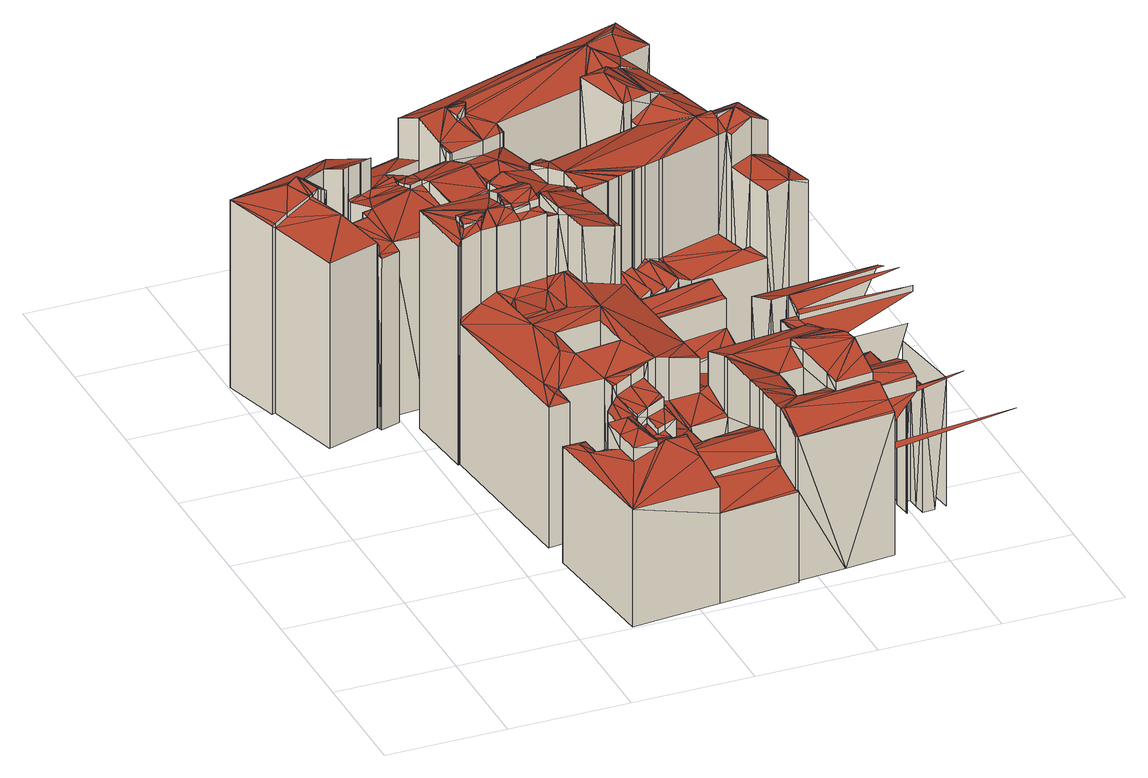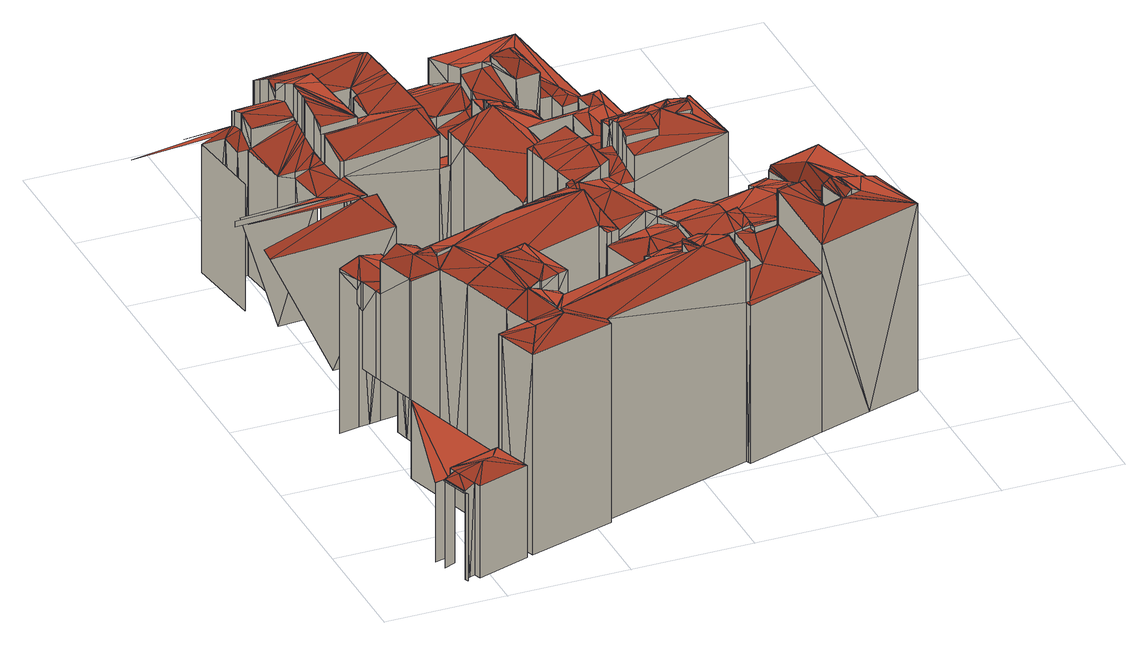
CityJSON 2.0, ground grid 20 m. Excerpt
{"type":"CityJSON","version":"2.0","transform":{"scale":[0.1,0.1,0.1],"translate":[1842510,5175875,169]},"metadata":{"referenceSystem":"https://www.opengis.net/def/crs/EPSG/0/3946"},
"CityObjects":{
"building1":{"type":"Building","geometry":[{"type":"MultiSurface","lod":"2","boundaries":[[[0,1,2,3]],[[0,3,4]],[[3,2,5,6]],[[3,6,4]],[[6,5,7,8]],[[0,4,9]],[[4,6,10,9]],[[11,12,13,14]],[[6,8,15]],[[0,9,16]],[[10,6,15]],[[1,0,17]],[[9,10,18,19]],[[11,14,20]],[[8,7,21,22]],[[16,9,19]],[[0,16,23]],[[18,10,15]],[[15,8,22]],[[12,11,24]],[[20,14,25]],[[16,19,26]],[[27,11,20]],[[0,23,28]],[[26,19,29]],[[30,16,26]],[[19,18,31,29]],[[31,18,15]],[[0,28,32]],[[33,31,15]],[[29,31,33,34]],[[30,26,29]],[[30,29,34]],[[35,33,15]],[[23,16,30]],[[34,33,36]],[[27,20,37]],[[11,27,38]],[[24,11,38]],[[30,34,36]],[[33,35,36]],[[39,27,37]],[[28,30,36]],[[40,20,25]],[[41,42,43]],[[35,15,44]],[[37,20,40]],[[36,35,45,46]],[[23,30,28]],[[44,15,22]],[[47,48,49,42]],[[42,49,50,51]],[[38,27,39]],[[52,24,38]],[[53,39,37,54]],[[55,36,46]],[[43,42,51]],[[45,35,44]],[[25,14,56]],[[22,21,57]],[[58,40,25,59]],[[22,57,60]],[[57,61,60]],[[61,57,62]],[[44,22,60]],[[28,36,63]],[[61,62,64]],[[52,38,39,53]],[[62,65,64]],[[46,45,66,67]],[[68,61,64]],[[69,44,60]],[[60,61,68,70]],[[63,36,55]],[[66,45,44]],[[69,60,70]],[[47,42,41]],[[55,46,67]],[[68,69,70]],[[71,44,69]],[[72,66,44,73]],[[74,37,40]],[[28,63,32]],[[54,37,74,75]],[[67,66,76]],[[32,63,55,77]],[[66,72,78,76]],[[55,67,76]],[[79,40,58]],[[80,55,76,78]],[[79,74,40]],[[81,43,51]],[[41,43,81]],[[58,59,82]],[[44,71,83]],[[73,44,83]],[[50,84,51]],[[14,13,85,86]],[[84,81,51]],[[87,81,84]],[[59,25,56]],[[56,14,88]],[[79,58,89]],[[89,58,82]],[[68,64,90]],[[69,68,91]],[[71,69,91]],[[17,0,92]],[[64,65,93,90]],[[83,71,94]],[[74,79,95]],[[75,74,95]],[[82,59,96]],[[0,32,92]],[[32,77,97]],[[77,55,97]],[[98,99,100]],[[98,100,101]],[[100,47,101]],[[100,48,47]],[[59,56,96]],[[55,80,102,97]],[[91,68,90]],[[94,71,91]],[[103,83,94]],[[98,101,104]],[[89,82,105]],[[101,47,106,104]],[[14,86,107]],[[108,109,103,94]],[[105,82,96]],[[110,111,99,98]],[[88,14,112]],[[110,98,104]],[[93,113,90]],[[112,14,107]],[[41,81,114]],[[113,91,90]],[[79,89,115]],[[116,91,113]],[[117,105,96,56]],[[95,79,115]],[[115,89,105]],[[118,94,91]],[[97,102,119,120]],[[117,115,105]],[[121,115,117]],[[108,94,118]],[[109,108,118,122]],[[120,119,123]],[[124,115,121]],[[117,56,88]],[[47,41,125]],[[121,117,88]],[[97,120,126]],[[120,123,126]],[[124,95,115]],[[127,95,124]],[[106,47,128]],[[124,121,129]],[[123,130,126]],[[123,131,130]],[[129,121,88]],[[125,41,114]],[[132,122,118]],[[133,132,118]],[[133,134,132]],[[135,136,134,133]],[[130,131,136,135]],[[137,104,138]],[[110,104,139]],[[140,141,127,124]],[[139,104,137]],[[104,106,128,142]],[[143,138,144]],[[143,137,138]],[[32,97,92]],[[114,81,145]],[[97,126,146]],[[147,139,137,143]],[[110,139,148]],[[138,104,149]],[[140,124,150]],[[130,135,151]],[[128,47,125]],[[141,140,150,152]],[[81,87,153,154]],[[104,142,149]],[[126,130,155,146]],[[91,116,156]],[[139,147,148]],[[135,133,157]],[[144,138,149]],[[143,144,158]],[[155,130,151]],[[159,17,92]],[[160,17,159]],[[161,162,163]],[[151,135,157]],[[145,81,154]],[[164,165,152,150]],[[144,149,158]],[[86,166,107]],[[161,163,167]],[[146,155,151,168]],[[110,148,169]],[[163,164,167]],[[163,165,164]],[[170,171,162,161]],[[124,129,172]],[[166,112,107]],[[173,166,86]],[[97,146,174]],[[129,88,175,176]],[[147,143,169]],[[177,88,112]],[[164,150,178]],[[161,167,179]],[[180,170,161]],[[148,147,169]],[[181,114,145]],[[167,164,179]],[[149,142,182]],[[110,169,183]],[[150,124,184]],[[92,97,174]],[[185,128,125]],[[164,178,179]],[[175,88,177]],[[158,149,182]],[[180,161,179]],[[186,187,145]],[[125,114,181]],[[188,129,176]],[[169,143,183]],[[146,168,189]],[[143,158,190]],[[191,177,112,166]],[[187,181,145]],[[151,157,192]],[[168,151,192,189]],[[182,142,193]],[[172,129,188]],[[142,128,185,194]],[[195,179,196]],[[184,124,172]],[[171,170,197,198]],[[110,183,199]],[[158,182,193]],[[195,180,179]],[[197,170,180]],[[200,125,201]],[[200,185,125]],[[178,150,202]],[[202,150,203]],[[174,146,189]],[[118,91,204]],[[205,197,180,206]],[[191,176,177]],[[176,175,177]],[[207,176,191]],[[203,150,184]],[[183,143,199]],[[143,190,208]],[[209,197,205]],[[209,198,197]],[[210,181,187]],[[196,179,211]],[[179,178,212]],[[154,209,205]],[[110,199,213]],[[193,142,214]],[[133,118,204]],[[206,180,195]],[[205,206,215]],[[158,193,190]],[[143,208,199]],[[216,188,176,207]],[[217,200,201]],[[159,92,174,218]],[[218,174,189,192]],[[219,218,192,220]],[[206,195,215]],[[154,153,209]],[[154,205,215]],[[195,196,211]],[[212,202,203,221]],[[142,194,213]],[[179,212,211]],[[178,202,212]],[[217,201,222]],[[223,172,188,216]],[[214,142,213]],[[224,184,172,223]],[[194,185,200,225]],[[226,203,184]],[[221,203,226,227]],[[157,133,228]],[[190,193,214]],[[212,221,227]],[[213,194,225]],[[229,217,222]],[[230,226,184,224]],[[208,190,214]],[[216,207,231]],[[208,214,199]],[[223,216,232]],[[224,223,232]],[[218,219,233]],[[220,192,234]],[[199,214,213]],[[91,156,235]],[[200,217,236]],[[232,216,231]],[[154,215,237]],[[195,211,238]],[[217,229,239]],[[215,195,238,237]],[[192,157,240]],[[236,217,239]],[[110,213,241]],[[230,224,242]],[[228,133,204]],[[227,226,243]],[[224,232,242]],[[212,227,244]],[[226,230,242,243]],[[211,212,244,245]],[[213,225,246]],[[244,227,243]],[[247,157,228]],[[240,157,247]],[[238,211,248]],[[204,91,249]],[[250,211,245]],[[201,125,251]],[[218,233,252]],[[234,192,253]],[[248,211,250]],[[200,236,254]],[[225,200,254,255]],[[222,201,256]],[[145,154,257]],[[91,235,249]],[[258,192,240]],[[154,237,259]],[[207,191,260]],[[192,258,253]],[[261,244,243]],[[262,261,243,242]],[[186,145,257,263]],[[229,222,256]],[[264,213,246]],[[265,250,245,244]],[[266,213,264]],[[159,218,267]],[[265,248,250]],[[246,225,268]],[[268,225,255]],[[269,248,265,270]],[[271,213,266]],[[272,238,248]],[[265,244,261]],[[270,265,261,262]],[[269,270,262]],[[231,207,260]],[[273,228,204,274]],[[237,238,272,259]],[[275,247,228,273]],[[156,276,235]],[[241,213,271]],[[154,259,277]],[[233,278,252]],[[279,234,253]],[[280,234,279]],[[281,240,247,275]],[[258,240,281]],[[282,264,246,283]],[[284,258,281]],[[285,272,248,269]],[[286,264,282]],[[286,266,264]],[[239,229,287]],[[232,231,260]],[[284,281,288]],[[258,284,288]],[[289,266,286]],[[253,258,288]],[[289,271,266]],[[236,239,287]],[[252,278,280,279]],[[279,253,290]],[[290,253,288]],[[282,283,291]],[[242,232,292]],[[286,282,291]],[[283,246,293,291]],[[256,201,251]],[[125,181,294]],[[295,268,255]],[[218,252,267]],[[293,246,268]],[[181,210,296,297]],[[289,286,291]],[[154,277,298]],[[111,110,299,300]],[[301,241,271,289]],[[285,269,302]],[[291,293,268,303]],[[287,229,256]],[[173,86,304]],[[281,275,305]],[[273,274,306]],[[275,273,306]],[[257,154,298]],[[259,272,277]],[[288,281,305]],[[272,285,302,277]],[[252,279,307]],[[279,290,307]],[[274,204,308,306]],[[290,288,305,307]],[[254,236,309]],[[305,275,306]],[[292,232,260]],[[308,204,310]],[[310,204,249]],[[191,166,311]],[[86,85,312,313]],[[110,241,314]],[[302,269,315]],[[262,242,316]],[[235,276,317,318]],[[269,262,316]],[[236,287,309]],[[249,235,318]],[[295,255,319]],[[306,308,320]],[[308,310,320]],[[320,310,249,321]],[[303,268,322]],[[316,242,292]],[[277,302,315,298]],[[251,125,294]],[[320,321,323]],[[291,303,324]],[[321,249,325,323]],[[252,307,326]],[[325,249,318]],[[327,325,328]],[[328,325,318]],[[317,328,318]],[[268,295,319,322]],[[267,252,326]],[[309,256,251]],[[166,173,329,311]],[[305,306,330]],[[315,269,316]],[[307,305,330,326]],[[324,303,322]],[[181,297,294]],[[287,256,309]],[[297,296,263,257]],[[299,110,314]],[[255,254,331,332]],[[333,267,326,334]],[[289,291,335]],[[336,316,292,337]],[[319,255,332]],[[294,257,298]],[[254,309,331]],[[338,86,313]],[[301,289,339]],[[340,324,322,319]],[[304,86,338]],[[260,191,341]],[[342,315,316]],[[291,324,335]],[[298,315,342,343]],[[241,301,344,345]],[[160,159,346,347]],[[340,319,348]],[[329,173,304]],[[297,257,294]],[[349,289,335]],[[350,319,332]],[[316,336,351,352]],[[159,267,353]],[[339,289,349]],[[324,340,348,354]],[[348,319,350]],[[342,316,352]],[[355,350,332,331]],[[326,330,356]],[[334,326,356]],[[357,324,354]],[[344,301,339]],[[341,191,311]],[[355,348,350]],[[358,348,355,359]],[[335,324,357]],[[314,241,345]],[[331,309,360]],[[348,357,354]],[[361,362,348,358]],[[362,357,348]],[[309,251,363]],[[363,251,294]],[[364,335,357,362]],[[320,323,365]],[[355,331,360]],[[323,325,366]],[[367,349,335,364]],[[359,355,360,368]],[[369,339,349,367]],[[306,320,370]],[[292,260,371]],[[330,306,372]],[[373,345,339,369]],[[345,344,339]],[[352,351,374]],[[362,361,375]],[[159,353,346]],[[325,327,376,366]],[[360,309,363]],[[299,314,345,373]],[[377,338,378,379]],[[378,338,313]],[[337,292,371,380]],[[312,381,313]],[[381,378,313]],[[382,378,381]],[[383,304,338,377]],[[383,377,379]],[[267,333,384,385]],[[386,260,341]],[[356,330,387]],[[388,383,379]],[[368,360,363,389]],[[364,362,390]],[[365,323,366]],[[300,299,391]],[[298,343,392]],[[367,364,390]],[[371,260,386]],[[342,352,393]],[[394,320,365]],[[363,294,395]],[[396,311,304,383]],[[311,329,304]],[[294,298,392]],[[362,375,390]],[[369,367,397]],[[299,373,398]],[[372,306,370]],[[353,267,385]],[[373,369,397]],[[370,320,394]],[[343,342,393,399]],[[387,330,372]],[[400,341,311,396]],[[389,363,401]],[[391,299,398]],[[402,363,395]],[[397,367,390]],[[401,363,402]],[[403,402,395,404]],[[352,374,405]],[[375,406,390]],[[407,401,402]],[[408,386,341,400]],[[398,373,397]],[[409,356,387]],[[410,343,399]],[[390,402,403]],[[411,391,398]],[[390,406,407,402]],[[412,390,403]],[[413,371,386,408]],[[414,365,366,415]],[[392,343,410]],[[415,366,398]],[[366,376,411,398]],[[393,352,416]],[[417,390,412]],[[416,352,405]],[[417,397,390]],[[414,415,418]],[[365,414,418,419]],[[420,353,385,421]],[[421,385,422]],[[385,384,422]],[[422,384,423,424]],[[424,423,409,387]],[[424,387,425]],[[425,387,372,426]],[[394,365,419]],[[404,395,427]],[[395,428,427]],[[429,420,421]],[[424,425,430]],[[425,426,430]],[[431,432,419]],[[426,372,433,430]],[[433,372,370]],[[432,394,419]],[[353,420,429,434]],[[435,370,394,432]],[[346,353,434]],[[436,405,371,413]],[[405,437,380,371]],[[428,395,438]],[[439,433,370,435]],[[347,346,440]],[[374,437,405]],[[440,346,434]],[[441,440,434]],[[442,410,399,393]],[[417,412,443]],[[398,397,444]],[[442,392,410]],[[415,398,445]],[[446,392,442,447]],[[397,417,443,444]],[[448,446,447]],[[447,442,449]],[[396,383,450]],[[418,415,451]],[[452,294,392]],[[383,388,450]],[[379,378,453]],[[378,382,453]],[[445,398,444]],[[454,416,405,436]],[[419,418,451]],[[431,419,455]],[[432,431,455]],[[400,396,450]],[[395,294,452]],[[456,393,416]],[[442,393,456]],[[403,404,457]],[[451,415,445]],[[408,400,450]],[[449,442,456]],[[458,456,416,454]],[[455,419,451]],[[413,408,459]],[[458,454,460]],[[404,427,457]],[[461,449,456]],[[412,403,462]],[[421,422,463]],[[422,424,463]],[[429,421,463]],[[435,432,464]],[[438,395,452]],[[439,435,464]],[[465,452,392,446]],[[459,408,450]],[[443,412,466]],[[432,455,464]],[[424,430,467]],[[433,439,468]],[[427,469,457]],[[427,470,469]],[[436,413,471]],[[403,457,462]],[[444,443,472]],[[473,424,474]],[[463,424,473]],[[445,444,472]],[[454,436,471]],[[430,433,468,467]],[[466,412,462]],[[469,470,475,476]],[[460,454,471]],[[468,439,464]],[[477,459,450,478]],[[413,459,471]],[[474,424,467]],[[465,438,452]],[[479,438,465]],[[480,443,481]],[[472,443,480]],[[469,476,482]],[[457,469,482,483]],[[445,472,480]],[[459,477,484]],[[485,443,466]],[[481,443,485]],[[450,388,486]],[[487,457,483]],[[446,448,488,489]],[[451,445,490]],[[473,474,491]],[[492,473,491]],[[492,463,473]],[[455,451,493]],[[478,450,494]],[[463,492,495]],[[462,457,487]],[[463,495,496]],[[463,496,497]],[[459,484,498]],[[465,446,499]],[[500,487,483,482]],[[501,500,482]],[[491,474,502]],[[484,503,498]],[[504,462,487,500]],[[463,497,505]],[[471,459,498]],[[503,506,498]],[[507,460,471]],[[508,466,462,504]],[[388,379,509]],[[445,480,510]],[[501,482,511]],[[464,455,512]],[[500,501,511]],[[502,474,467]],[[506,471,498]],[[513,446,489]],[[504,500,514]],[[492,491,515]],[[495,492,515]],[[508,516,466]],[[517,516,508]],[[496,495,515]],[[480,481,518]],[[491,502,515]],[[516,485,466]],[[519,446,513]],[[499,446,519]],[[500,511,514]],[[518,481,485]],[[482,476,520]],[[521,485,516]],[[490,445,510]],[[476,475,522,523]],[[518,485,524]],[[525,502,467]],[[526,471,506]],[[497,496,527]],[[528,451,490]],[[493,451,528]],[[512,455,493]],[[494,450,529]],[[502,525,515]],[[505,497,527]],[[463,505,530]],[[524,485,531]],[[485,521,531]],[[496,515,532]],[[508,504,533]],[[534,507,471,526]],[[479,465,535,536]],[[511,482,520]],[[535,465,499]],[[476,523,520]],[[480,518,510]],[[496,532,527]],[[518,524,537]],[[515,525,538]],[[524,531,537]],[[515,538,532]],[[517,508,539,540]],[[541,505,527]],[[542,518,537]],[[530,505,541]],[[510,518,542]],[[379,453,543]],[[544,508,533]],[[545,535,499,546]],[[531,547,537]],[[531,548,547]],[[529,450,486]],[[533,504,549]],[[550,494,529]],[[488,551,489]],[[532,538,552,527]],[[551,513,489]],[[539,508,544]],[[553,513,551]],[[554,553,551]],[[547,542,537]],[[555,510,542]],[[552,530,527]],[[530,541,527]],[[556,490,510,555]],[[523,535,545]],[[523,522,536,535]],[[557,519,513,553]],[[558,544,533]],[[528,490,556]],[[559,528,556]],[[468,464,560]],[[561,528,559]],[[512,493,528]],[[561,512,528]],[[558,533,549,562]],[[464,512,563]],[[564,539,544]],[[565,539,564]],[[565,566,540,539]],[[550,529,567]],[[460,507,568]],[[567,529,569]],[[549,504,570]],[[571,567,569]],[[467,468,560,572]],[[557,553,573]],[[525,467,574]],[[575,529,486]],[[544,558,576]],[[519,557,573,577]],[[578,499,519]],[[464,563,579]],[[569,529,575]],[[512,561,580,563]],[[564,544,576]],[[538,525,574]],[[565,564,576]],[[581,486,582]],[[558,562,583]],[[556,555,584]],[[560,464,585]],[[566,565,576,586]],[[486,388,587]],[[585,464,579]],[[559,556,584]],[[571,569,575,588]],[[561,559,584]],[[581,575,486]],[[562,549,583]],[[570,504,589]],[[507,534,590,591]],[[576,558,583]],[[467,572,574]],[[592,379,543]],[[580,561,584]],[[546,499,578]],[[509,379,592]],[[583,549,570]],[[578,519,577]],[[593,586,576]],[[594,593,576]],[[545,546,595]],[[594,596,593]],[[597,594,576]],[[523,545,595]],[[563,580,598,579]],[[589,504,599]],[[597,576,583]],[[596,594,597,600]],[[598,580,584]],[[601,591,575,581]],[[591,590,588,575]],[[547,548,602]],[[542,547,603]],[[555,542,603]],[[568,507,591]],[[572,560,585,604]],[[587,388,509]],[[579,598,605]],[[606,579,605]],[[605,598,584]],[[607,605,584]],[[583,570,589]],[[597,583,589]],[[608,585,579,606]],[[574,572,604]],[[604,585,609]],[[585,608,609]],[[604,609,610]],[[456,458,611]],[[458,460,612]],[[574,604,610]],[[609,613,610]],[[614,574,610,613]],[[546,578,595]],[[597,589,615]],[[568,591,601]],[[547,602,603]],[[548,616,602]],[[617,568,601]],[[555,603,618]],[[600,597,619,620]],[[453,621,543]],[[589,599,615]],[[555,618,622]],[[619,597,615]],[[615,599,623]],[[599,624,625,623]],[[461,456,611,626]],[[619,615,623]],[[627,619,623]],[[620,619,627,628]],[[573,553,629]],[[623,625,630,631]],[[582,486,632,633]],[[634,628,627]],[[627,623,631]],[[555,622,635]],[[602,634,627]],[[636,602,627]],[[602,616,634]],[[637,636,627]],[[603,602,636,618]],[[581,582,638]],[[460,568,639]],[[637,627,631]],[[618,636,637,622]],[[577,573,629]],[[555,635,640]],[[601,581,638]],[[632,486,587]],[[631,630,641]],[[642,637,631]],[[555,640,643]],[[644,645,543,621]],[[645,592,543]],[[578,577,646]],[[647,582,633]],[[648,509,592,645]],[[649,648,645]],[[617,601,638]],[[622,637,642,635]],[[631,641,650]],[[638,582,647]],[[651,587,509,648]],[[434,429,652]],[[642,631,650]],[[612,460,639]],[[553,554,653,654]],[[555,643,655]],[[611,458,612]],[[641,656,650]],[[657,658,587,651]],[[658,632,587]],[[577,629,646]],[[659,642,650]],[[635,642,659,640]],[[624,599,660]],[[661,659,650]],[[650,656,662,663]],[[514,511,664]],[[665,617,638]],[[666,617,665]],[[661,650,663]],[[632,647,633]],[[667,617,666]],[[555,655,668]],[[504,514,669]],[[640,659,661,643]],[[670,647,632,658]],[[671,617,667]],[[555,668,672]],[[511,520,664]],[[429,463,652]],[[595,578,673]],[[568,617,674,675]],[[676,617,671]],[[629,553,654]],[[677,617,676]],[[663,662,678]],[[679,661,663]],[[680,617,677]],[[681,638,647,670]],[[682,578,646]],[[555,672,683]],[[684,665,638,681]],[[674,617,680]],[[685,666,665,684]],[[686,687,685]],[[687,667,666,685]],[[688,568,675]],[[599,504,669]],[[689,671,667,687]],[[639,568,688]],[[523,595,690]],[[643,661,679,655]],[[663,678,691]],[[555,683,692]],[[693,676,671,689]],[[694,677,676,693]],[[441,434,652,695]],[[679,663,691]],[[520,523,690,696]],[[697,680,677,694]],[[578,682,673]],[[678,698,691]],[[699,682,646,629]],[[700,701,697]],[[702,679,691]],[[655,679,702,668]],[[701,675,680,697]],[[691,698,703]],[[675,674,680]],[[702,691,704]],[[691,703,704]],[[668,702,705,672]],[[705,702,704]],[[703,706,704]],[[707,688,675,701]],[[651,648,708]],[[709,639,688,707]],[[584,555,710]],[[657,651,708]],[[711,705,704]],[[704,706,712]],[[713,612,639]],[[714,713,639,709]],[[715,626,611]],[[672,705,716,683]],[[700,697,717]],[[670,658,718]],[[701,700,717]],[[719,715,611]],[[611,612,713,714]],[[707,701,717]],[[709,707,717]],[[720,629,654]],[[719,611,714]],[[704,712,721]],[[716,705,711]],[[658,657,708,722]],[[681,670,723]],[[653,724,654]],[[595,673,690]],[[719,725,715]],[[714,709,717]],[[669,514,664]],[[711,704,721]],[[664,520,696]],[[683,716,726,692]],[[660,599,727]],[[712,728,721]],[[726,716,711]],[[684,681,729]],[[685,684,729]],[[686,685,729]],[[697,694,730]],[[687,686,731]],[[463,530,732]],[[733,726,711,734]],[[699,629,720]],[[735,711,721]],[[734,711,735,736]],[[724,720,654]],[[718,658,722]],[[737,738,739]],[[552,538,732]],[[682,699,720]],[[530,552,732]],[[717,697,730]],[[607,584,710,740]],[[721,728,741]],[[742,737,739]],[[743,670,718]],[[736,735,744]],[[673,682,720,745]],[[574,614,746,747]],[[739,738,748]],[[689,687,749]],[[723,670,743]],[[693,689,749]],[[694,693,749]],[[742,750,737]],[[727,599,669]],[[538,574,732]],[[725,719,751,752]],[[729,681,723]],[[753,720,724]],[[735,721,754]],[[719,714,755]],[[751,719,756]],[[714,717,755]],[[721,741,757]],[[731,686,729]],[[692,726,758,759]],[[726,733,760,758]],[[690,673,745]],[[744,735,754]],[[761,717,730]],[[742,739,762]],[[739,748,762]],[[754,721,757]],[[755,717,761]],[[749,687,731]],[[763,751,756,764]],[[756,719,755]],[[741,765,757]],[[766,718,722,708]],[[745,720,767]],[[720,753,768,767]],[[769,744,754]],[[770,751,763]],[[771,743,718,766]],[[766,708,772]],[[770,773,752,751]],[[730,694,749]],[[774,775,761]],[[690,745,767]],[[748,776,762]],[[777,754,757]],[[758,754,777]],[[758,760,769,754]],[[771,778,743]],[[779,778,771]],[[780,690,767,768]],[[778,723,743]],[[775,755,761]],[[781,723,778]],[[782,660,727]],[[783,779,771]],[[762,776,773,770]],[[784,731,723,781]],[[758,777,785]],[[786,783,771]],[[731,729,723]],[[759,758,785,787]],[[788,755,775]],[[690,789,696]],[[780,789,690]],[[789,664,696]],[[786,790,783]],[[791,664,789]],[[731,784,790]],[[555,692,792]],[[791,793,664]],[[731,790,794]],[[771,766,795]],[[766,772,795]],[[793,669,664]],[[790,796,794]],[[761,730,749]],[[797,669,793]],[[790,786,798]],[[749,731,794]],[[774,761,749,799]],[[782,727,669,797]],[[786,771,800]],[[799,749,794,796]],[[800,771,795]],[[649,645,801]],[[798,786,800]],[[802,803,795]],[[652,463,732]],[[803,800,795]],[[804,798,800]],[[804,800,803]],[[710,555,792]],[[802,795,805]],[[806,807,808]],[[806,808,809]],[[808,810,809]],[[795,772,811]],[[574,747,732]],[[809,810,812]],[[750,742,813]],[[755,788,814]],[[772,708,815]],[[809,812,816]],[[807,806,817,818]],[[806,809,819]],[[805,795,811]],[[817,806,820]],[[692,759,792]],[[812,821,816]],[[812,822,821]],[[823,740,710]],[[821,823,710]],[[821,822,823]],[[809,816,824]],[[820,806,819]],[[747,746,818,817]],[[825,747,817]],[[826,827,695,652]],[[819,809,824]],[[759,787,792]],[[777,757,828]],[[785,777,828]],[[821,710,829]],[[816,821,829]],[[817,820,830]],[[825,817,830]],[[831,832,833,811]],[[820,819,834]],[[824,816,835]],[[819,824,836]],[[787,785,837,838]],[[830,820,834]],[[816,829,835]],[[757,765,839,840]],[[834,819,841]],[[841,819,836]],[[836,824,835]],[[747,825,842]],[[826,652,843]],[[830,834,841,844]],[[845,841,836]],[[846,836,835,829]],[[829,710,847]],[[792,787,838]],[[825,830,842]],[[763,764,848]],[[755,814,849]],[[850,845,836]],[[837,785,828]],[[756,755,851]],[[770,763,852]],[[710,792,847]],[[830,844,850]],[[732,747,853]],[[853,747,842]],[[841,845,850]],[[844,841,850]],[[762,770,852]],[[843,652,732]],[[828,757,840]],[[854,850,836]],[[742,762,855]],[[836,846,856]],[[846,829,856]],[[830,850,857]],[[836,856,858]],[[856,829,847]],[[854,836,858]],[[842,830,857]],[[850,859,857]],[[850,854,859]],[[764,756,851,848]],[[860,843,732]],[[861,860,732]],[[861,732,853]],[[853,842,859]],[[859,842,857]],[[862,837,828,863]],[[813,742,855]],[[792,838,864]],[[838,837,865]],[[863,828,866,867]],[[868,792,869,870]],[[837,862,871,865]],[[866,828,840]],[[860,861,872]],[[861,853,872]],[[853,859,872]],[[858,856,873]],[[854,858,873]],[[859,854,874]],[[856,847,875]],[[847,792,876]],[[792,868,876]],[[877,792,864]],[[864,838,865]],[[878,866,840,879]],[[869,792,877]],[[880,866,878]],[[880,867,866]],[[881,880,878]],[[881,882,880]],[[865,871,882,881]],[[865,881,883]],[[868,870,876]],[[877,864,884]],[[872,859,874]],[[874,854,873]],[[870,869,877]],[[873,856,875]],[[847,876,875]],[[879,840,885]],[[840,839,885]],[[843,860,886,887]],[[826,843,888]],[[827,826,888,889]],[[855,762,890]],[[860,872,886]],[[891,872,892]],[[892,872,874]],[[893,892,874]],[[893,874,873,894]],[[894,873,895]],[[878,879,896]],[[895,873,875]],[[876,895,875]],[[897,895,876]],[[881,878,898]],[[865,883,899]],[[864,865,900]],[[884,864,900]],[[877,884,900]],[[879,885,896]],[[870,877,901]],[[883,881,898,899]],[[876,870,901]],[[898,878,896]],[[900,865,901]],[[901,865,899]],[[872,891,902]],[[877,900,901]],[[843,887,903]],[[885,904,896]],[[887,886,903]],[[843,903,888]],[[886,872,905]],[[897,876,906,907]],[[876,901,908]],[[872,902,905]],[[898,896,909]],[[901,899,910]],[[896,904,911,912]],[[913,876,908]],[[906,876,913]],[[914,897,907]],[[899,898,915,910]],[[903,886,916]],[[896,912,917]],[[918,896,917]],[[909,896,918]],[[919,898,909]],[[920,898,919]],[[916,886,905]],[[915,898,920]],[[908,901,910]],[[902,921,905]],[[902,922,921]],[[923,903,916]],[[888,903,923]],[[912,918,917]],[[924,918,912]],[[924,909,918]],[[925,909,924,926]],[[927,919,909,925]],[[927,920,919]],[[928,920,927,929]],[[930,915,920,928]],[[915,908,910]],[[931,908,915,930]],[[932,913,908,931]],[[907,906,913,932]],[[921,922,914,907]],[[933,916,905,921]],[[933,934,916]],[[935,934,933]],[[934,923,916]],[[888,923,934]],[[889,888,934]],[[933,921,936]],[[935,933,936,937]],[[938,939,940,941]],[[941,940,942,943]],[[941,943,944]],[[943,942,945]],[[943,945,936]],[[945,937,936]],[[938,941,946]],[[941,944,946]],[[938,946,947]],[[921,907,948]],[[936,921,948]],[[943,936,949]],[[946,944,950]],[[944,943,949,950]],[[939,938,951,952]],[[938,947,951]],[[947,946,950]],[[949,936,948]],[[948,907,953]],[[947,950,954]],[[947,954,955]],[[951,947,956]],[[956,947,957]],[[957,947,958]],[[958,947,955]],[[950,949,959,954]],[[959,949,948]],[[960,961,948]],[[961,959,948]],[[962,959,961]],[[954,959,955]],[[959,962,963,955]],[[952,951,956,964]],[[965,958,955,963]],[[964,956,966]],[[956,957,967]],[[957,958,968]],[[960,948,969,970]],[[966,956,967]],[[958,965,971,972]],[[967,957,968]],[[958,972,968]],[[973,966,967]],[[974,966,973]],[[975,976,974,973]],[[975,973,977]],[[973,967,978,977]],[[967,968,979]],[[978,967,979]],[[977,978,979,980]]],"semantics":{"surfaces":[{"type":"WallSurface"},{"type":"RoofSurface"}],"values":[0,1,0,0,0,1,0,0,1,1,1,0,0,1,0,1,1,1,1,0,1,0,1,1,0,1,0,1,1,1,0,1,1,1,0,0,1,1,0,1,0,1,1,1,1,1,1,0,0,1,0,0,1,0,0,1,1,1,1,0,0,0,0,0,1,1,0,0,0,0,1,1,0,1,1,1,1,1,0,0,0,1,0,0,0,0,0,1,0,0,0,1,1,1,0,0,0,0,0,0,0,1,1,1,1,1,1,0,0,0,0,0,1,1,1,0,0,0,0,0,0,0,1,1,0,1,1,0,0,0,1,0,1,1,0,1,1,0,1,0,0,0,1,1,0,0,0,1,0,0,0,1,1,0,1,0,0,0,1,1,0,0,0,1,0,0,0,0,0,1,1,0,1,0,0,0,1,1,1,0,1,1,1,1,1,0,0,1,0,0,0,1,0,1,1,0,0,0,1,1,0,0,0,0,0,1,0,0,0,1,0,0,1,0,1,1,1,1,1,0,1,0,1,1,1,1,1,0,1,0,1,0,1,1,1,1,1,0,0,1,0,1,1,0,0,1,0,1,1,1,1,1,1,1,1,1,1,0,0,0,0,1,1,1,0,0,0,0,0,0,1,1,1,0,1,1,1,0,1,0,0,0,0,0,1,1,0,1,0,0,1,0,1,0,0,1,0,1,1,1,1,1,0,1,1,1,1,1,0,0,1,0,1,0,1,1,1,0,1,1,1,1,1,0,1,1,0,0,1,1,1,1,1,1,1,1,0,0,1,1,0,1,1,1,1,1,1,1,1,0,0,1,1,0,1,1,0,1,1,0,1,1,1,0,1,1,0,0,0,0,1,1,0,0,0,0,0,0,0,0,0,0,1,0,1,0,0,1,0,1,0,0,0,1,1,1,0,1,1,0,1,1,0,1,1,0,0,1,0,1,1,1,1,1,1,0,1,0,1,1,0,0,1,1,0,1,1,1,0,1,1,1,0,1,1,1,1,0,0,0,0,1,0,1,1,1,0,1,1,0,0,0,0,1,1,0,1,1,0,1,1,1,0,0,0,0,1,0,1,1,1,1,1,0,1,1,1,1,0,0,0,1,1,1,1,1,0,1,1,0,1,1,0,0,0,1,1,1,0,0,1,1,1,0,0,0,1,1,0,1,1,0,0,0,0,1,0,1,0,0,0,0,1,0,1,0,0,1,0,0,0,0,0,1,0,1,0,1,0,1,1,0,1,1,1,1,1,1,0,0,1,0,1,1,1,1,1,1,0,1,0,0,0,1,1,0,0,0,0,0,0,1,0,1,0,0,0,0,0,0,1,0,0,1,0,1,0,1,0,0,0,0,0,0,0,0,1,0,0,1,1,1,0,0,1,0,0,0,1,0,0,0,0,0,0,0,0,0,1,1,0,1,0,0,0,0,1,1,1,1,0,0,1,0,0,0,1,1,1,1,1,1,1,1,0,0,0,1,1,0,0,1,1,1,1,1,0,1,0,1,1,1,1,0,0,0,1,1,0,1,1,1,1,0,1,0,1,1,0,1,1,0,0,0,0,1,0,0,0,1,1,1,1,0,1,0,0,1,0,0,1,1,1,1,0,1,0,0,0,0,0,1,1,0,1,0,1,1,1,1,0,1,0,1,1,1,1,0,0,1,0,0,0,1,1,0,1,1,0,1,0,0,1,0,1,1,0,1,0,0,1,1,0,0,1,1,0,0,1,1,0,1,1,1,0,0,0,0,1,1,0,1,0,1,0,0,0,1,1,0,0,0,0,1,0,0,0,0,0,0,0,0,0,0,0,0,0,1,0,0,0,0,1,0,0,0,0,1,0,1,0,0,1,1,1,1,0,1,1,1,0,1,1,1,0,1,1,1,0,1,1,1,0,1,0,0,1,0,1,1,1,1,0,1,0,1,0,0,1,0,1,1,0,1,1,0,1,0,0,0,1,1,1,0,1,0,0,0,0,0,1,0,1,0,0,0,0,1,1,0,0,0,1,0,0,0,0,1,0,0,0,1,1,0,0,0,1,1,0,1,0,0,0,1,1,0,1,0,1,0,1,1,1,0,0,1,1,1,0,1,1,0,0,1,1,0,0,1,0,0,1,0,0,1,1,0,1,0,0,0,0,0,1,0,0,1,0,0,1,1,1,0,1,1,1,0,0,1,1,1,1,0,0,1,1,1,0,1,1,0,1,1,0,1,0,0,0,1,1,0,1,1,0,0,1,0,0,0,1,0,0,0,0,0,0,1,0,0,0,0,1,0,0,1,0,0,1,0,1,1,1,0,1,0,0,0,0,1,1,0,0,1,1,1,1,0,1,0,1,0,1,0,1,1,1,1,0,0,0,1,1,1,0,1,1,1,0,1,1,0,0,1,0,1,0,1,1,0,0,0,1,0,0,0,0,1,1,1,1,0,1,1,0,1,0,1,1,1,1,0,0,0,0,1,0,0,1,0,1,1,1,0,1,0,0,0,0,0,0,0,1,0,1,0,1,0,0,0,0,0,0,0,0,0,0,0,0,0,0,1,0,0,0,0,0,0,0,0,0,0,1,0,0,1,1,0,0,0,0,0,1,0,0,1,0,1,1,0,0,1,0,0,0,1,0,0,0,0,1,1,0,0,0,1,0,0,1,0,0,1,0,0,0,0,0,1,1,0,0,0,1,1,1,1,1,0,0,1,0,1,1,1,0,0,0,0,1,1,1,0,1,0,0,0,1,1,1,1,0,1,1,1,1,0,1,1,0,0,0,1,1,1,1,1,0,1,1,0,1,1,1,0,0,0,0,0,0,0,0,0,0,1,0,0,0,0,1,1,1,1,0,1,0,1,0,0,1,1,0,1,0,0,0,0,0,0,1,0,1,1,0,1,0,0,0,0,1,0,1,1,0,0,0,0,0,1,0,0,0,1,1,1,0,1,0,1,0,1,1,1,1,0,1,1,0,0,1,1,0,1,0,1,1,0,1,1,0,0,1,0,1,1,1,1,1,1,1,0,0,1,0,0,0,0,0,0,0,0,0,0,0,0,0,0,0,0,0,0,0,0,1,0,0,0,0,0,0,0,1,1,1,1,1,1,1,0,0,1,1,1,1,1,1,1,1,1,1,0,1,0,0,0,0,0,0,0,0,1,1,0,0,0,1,0,0,0,0,1,0,1,1,0]}}]}
},
"vertices":[
[3,882,335],[3,882,9],[30,785,9],[30,785,336],[36,787,338],[36,787,9],[36,787,331],[71,660,9],[71,660,331],[58,794,347],[58,794,340],[264,218,211],[264,218,9],[288,4,9],[288,4,213],[124,742,359],[83,852,359],[92,910,9],[99,806,357],[99,806,361],[289,178,217],[160,688,9],[160,688,331],[99,857,359],[283,220,9],[332,105,231],[99,806,362],[286,204,217],[111,861,359],[104,808,364],[99,857,368],[104,808,359],[115,862,359],[105,808,358],[105,808,364],[115,811,342],[115,811,368],[305,187,209],[302,222,209],[302,220,209],[328,148,230],[276,320,262],[261,266,253],[280,287,262],[145,752,323],[121,813,330],[121,813,364],[233,542,253],[233,542,9],[261,266,9],[297,270,9],[297,270,252],[302,222,9],[302,220,9],[305,187,9],[115,860,357],[373,110,244],[161,689,9],[328,148,255],[332,105,255],[161,689,328],[161,689,309],[163,685,9],[115,862,357],[164,681,306],[164,681,9],[127,815,321],[127,815,361],[164,690,309],[153,727,323],[164,690,324],[145,752,333],[127,815,9],[145,752,9],[324,187,210],[324,187,9],[130,815,359],[115,860,360],[130,815,9],[324,187,255],[115,860,9],[294,307,254],[350,129,272],[160,756,9],[295,288,9],[434,17,9],[434,17,166],[294,307,9],[389,117,250],[347,164,272],[197,691,306],[194,710,313],[181,938,334],[197,691,9],[174,760,333],[345,189,9],[373,110,255],[150,873,359],[230,542,388],[230,542,9],[231,542,9],[233,542,389],[150,873,9],[174,760,9],[239,552,392],[373,115,255],[239,552,257],[434,17,212],[171,770,336],[171,770,9],[218,663,388],[218,663,9],[428,78,233],[196,700,9],[321,366,284],[365,192,255],[194,710,9],[373,115,244],[188,775,336],[163,827,9],[163,827,382],[373,115,239],[188,775,9],[168,828,9],[365,192,211],[312,452,284],[172,830,382],[365,192,9],[272,556,272],[389,117,239],[172,830,325],[172,830,9],[188,776,9],[188,777,337],[188,777,9],[174,824,323],[174,824,9],[252,589,396],[253,575,396],[252,604,396],[365,195,210],[365,195,9],[272,556,399],[252,589,409],[253,575,404],[342,356,279],[193,835,382],[252,604,404],[255,605,397],[274,576,402],[381,196,210],[193,832,327],[381,196,9],[371,314,9],[371,314,252],[193,835,328],[248,715,9],[203,822,325],[274,576,404],[181,938,285],[181,938,9],[373,220,205],[373,220,9],[377,218,9],[380,216,210],[380,216,9],[428,78,202],[380,216,217],[193,832,384],[279,606,404],[366,287,210],[366,287,9],[420,153,226],[428,78,190],[211,842,382],[424,121,249],[424,121,238],[424,117,247],[386,222,211],[386,222,231],[373,285,224],[337,424,279],[282,577,404],[280,606,404],[419,167,220],[299,560,284],[342,356,9],[340,390,9],[421,152,226],[212,838,384],[292,589,408],[424,117,220],[212,838,330],[289,584,406],[299,560,398],[379,285,236],[386,222,236],[373,288,224],[373,288,9],[296,594,409],[300,560,284],[312,482,276],[403,224,216],[405,188,216],[262,803,337],[373,288,253],[373,285,254],[424,121,218],[294,591,408],[372,301,9],[337,424,9],[403,224,243],[403,224,226],[299,594,410],[295,591,408],[379,285,256],[421,152,205],[309,530,273],[211,842,324],[211,842,9],[212,838,9],[405,188,226],[322,494,247],[420,153,205],[419,167,205],[300,560,398],[417,189,220],[417,189,230],[262,805,338],[318,525,247],[417,189,204],[433,160,201],[433,160,200],[232,847,9],[233,845,9],[301,720,303],[321,543,276],[403,288,266],[403,288,246],[325,538,247],[255,833,330],[323,644,396],[436,189,197],[436,189,236],[431,226,235],[431,226,254],[327,593,407],[258,818,334],[430,239,254],[304,742,310],[430,229,254],[384,490,276],[254,853,325],[254,852,335],[340,564,284],[340,564,396],[375,495,247],[420,366,279],[253,840,332],[425,290,276],[483,167,203],[435,230,237],[435,230,196],[420,366,9],[327,596,408],[430,229,235],[326,605,405],[264,908,305],[338,585,403],[430,239,197],[430,229,197],[325,617,403],[425,290,254],[262,805,344],[262,803,345],[258,818,340],[301,720,9],[432,291,279],[254,853,9],[254,852,325],[254,852,9],[255,833,335],[327,596,411],[327,593,410],[253,840,333],[425,290,215],[326,605,415],[371,542,247],[257,841,333],[325,617,419],[257,841,329],[337,594,410],[483,167,182],[337,594,406],[427,463,284],[338,585,396],[414,431,9],[414,431,279],[445,292,284],[374,674,344],[374,674,9],[323,644,408],[432,291,213],[338,585,407],[559,80,186],[271,845,333],[283,810,345],[271,845,329],[283,810,337],[377,548,276],[288,794,331],[558,94,202],[567,29,9],[567,29,166],[374,674,388],[445,292,209],[476,238,181],[312,724,9],[312,724,303],[365,587,396],[288,794,350],[304,742,334],[365,587,407],[306,742,334],[364,592,409],[306,742,310],[285,849,330],[306,742,9],[309,733,9],[558,94,191],[285,849,333],[385,570,284],[385,570,396],[264,908,9],[285,849,9],[380,617,417],[476,238,9],[483,167,9],[564,33,168],[378,635,414],[364,592,396],[554,135,220],[468,295,202],[468,295,277],[377,648,409],[377,648,395],[315,982,283],[315,982,9],[382,593,396],[379,622,419],[384,572,396],[482,243,9],[482,243,181],[313,973,286],[382,593,409],[384,572,285],[315,858,9],[381,602,412],[382,593,9],[384,572,9],[400,573,284],[381,602,9],[381,602,369],[415,576,284],[380,617,364],[370,766,335],[372,762,333],[379,622,362],[400,573,9],[378,635,358],[364,818,350],[550,176,204],[348,858,336],[377,648,353],[513,245,9],[400,603,9],[372,762,9],[564,33,260],[567,33,168],[567,33,260],[550,176,9],[567,31,9],[567,33,9],[559,80,285],[327,927,9],[327,927,305],[553,147,215],[345,866,333],[565,80,285],[415,576,9],[418,604,367],[386,674,9],[516,350,261],[520,300,201],[365,814,349],[430,539,282],[558,94,285],[409,656,350],[398,675,345],[520,300,261],[554,135,285],[419,577,9],[423,578,283],[423,578,380],[430,539,379],[544,248,182],[418,604,9],[423,578,9],[553,147,285],[345,866,9],[519,308,261],[398,675,9],[418,604,380],[550,176,284],[370,766,345],[372,762,345],[543,257,185],[409,656,380],[377,768,347],[377,768,335],[313,973,357],[327,927,378],[327,927,379],[341,880,9],[341,880,358],[345,866,352],[348,858,349],[458,543,9],[430,539,9],[319,974,357],[352,860,349],[377,768,323],[365,814,341],[352,860,336],[319,974,286],[364,818,340],[544,248,283],[544,248,9],[465,540,9],[352,860,323],[317,978,9],[319,974,9],[519,308,204],[424,661,375],[424,661,353],[421,696,353],[516,350,87],[519,308,9],[516,350,9],[529,309,9],[609,135,265],[398,774,353],[499,541,262],[648,40,9],[543,257,283],[398,774,323],[538,310,204],[486,547,363],[538,310,263],[608,158,265],[554,258,283],[538,310,9],[487,589,361],[375,942,379],[413,827,341],[499,541,87],[480,627,361],[410,877,348],[410,877,323],[486,547,182],[486,547,9],[612,210,260],[464,671,360],[378,938,377],[384,915,367],[487,543,9],[487,543,182],[608,158,9],[609,135,9],[499,541,9],[464,671,362],[464,671,363],[496,548,182],[496,548,360],[611,158,9],[472,665,361],[663,112,274],[493,560,360],[576,355,9],[576,355,101],[462,748,331],[384,915,376],[377,940,377],[451,789,323],[627,137,9],[377,940,378],[378,940,378],[378,941,378],[615,158,261],[526,511,93],[493,560,184],[493,560,182],[389,917,367],[615,158,9],[487,589,192],[384,943,378],[614,184,9],[612,213,261],[480,627,174],[728,67,269],[472,710,346],[505,559,182],[450,793,324],[576,359,101],[505,559,183],[400,922,387],[476,646,9],[480,627,9],[470,673,361],[574,383,101],[521,548,182],[472,665,9],[521,548,9],[521,548,128],[472,665,365],[400,922,367],[612,210,9],[405,933,386],[451,789,336],[646,138,265],[401,948,378],[477,667,9],[403,927,388],[504,605,186],[612,213,9],[522,544,93],[522,544,9],[483,669,363],[403,927,369],[500,631,174],[500,631,9],[401,948,379],[481,677,359],[730,47,257],[500,628,175],[522,544,126],[526,511,115],[483,669,356],[483,669,9],[510,599,189],[646,138,9],[576,357,9],[405,933,371],[576,359,76],[576,359,9],[472,710,372],[462,748,359],[574,383,76],[504,605,173],[451,789,345],[441,886,323],[450,793,344],[510,599,176],[463,797,324],[500,631,175],[499,633,175],[499,633,9],[649,139,9],[649,256,277],[651,141,264],[527,604,187],[651,141,9],[441,886,348],[585,385,76],[443,904,355],[660,141,265],[513,637,183],[585,385,104],[573,516,104],[471,799,323],[463,797,345],[660,141,290],[663,112,290],[527,604,185],[477,780,349],[446,887,323],[513,637,9],[726,95,285],[660,141,9],[532,605,187],[653,217,9],[653,217,261],[730,50,259],[511,646,9],[509,654,183],[573,516,116],[509,654,9],[513,655,185],[471,799,345],[544,608,186],[513,655,9],[653,217,290],[530,683,188],[530,683,356],[446,887,348],[474,789,9],[471,799,9],[477,780,9],[446,887,9],[447,888,9],[448,888,348],[699,325,236],[699,325,263],[448,888,9],[443,904,9],[544,608,192],[530,683,9],[649,256,290],[531,684,356],[534,661,193],[534,661,9],[730,47,9],[532,684,356],[548,609,194],[544,608,9],[548,609,9],[699,325,9],[536,662,189],[536,662,9],[657,395,76],[553,611,9],[553,611,184],[724,118,276],[724,118,290],[533,673,9],[551,690,356],[531,684,186],[532,684,184],[719,176,319],[710,276,283],[552,690,356],[563,613,9],[551,690,195],[556,691,356],[730,50,9],[730,50,192],[657,395,83],[721,148,305],[728,67,215],[728,67,192],[573,616,195],[726,95,227],[577,1053,359],[688,374,9],[688,374,76],[576,697,356],[573,616,9],[724,118,236],[724,118,262],[552,690,192],[607,617,9],[556,691,183],[576,617,9],[576,617,183],[674,580,182],[719,177,319],[719,178,318],[718,189,317],[578,698,356],[671,614,192],[721,148,274],[717,203,315],[581,699,356],[643,524,116],[711,262,290],[711,262,277],[716,208,314],[716,215,311],[588,620,9],[576,697,189],[713,240,300],[719,176,263],[643,524,84],[593,702,356],[719,177,262],[719,178,262],[719,178,258],[718,189,258],[710,274,283],[717,203,252],[675,568,131],[600,623,189],[600,704,356],[716,208,250],[716,215,247],[577,1053,9],[675,568,182],[713,240,236],[600,623,9],[643,524,76],[713,240,234],[711,262,233],[578,698,184],[601,623,9],[603,624,180],[581,699,178],[603,624,9],[710,274,233],[797,124,236],[710,276,233],[640,829,347],[603,694,194],[613,627,9],[706,326,264],[706,326,233],[694,359,9],[593,702,188],[732,268,225],[796,131,265],[690,392,238],[676,527,76],[623,629,195],[797,124,262],[794,155,274],[682,451,9],[690,392,9],[600,704,194],[670,625,186],[623,629,9],[791,184,262],[755,270,226],[791,184,228],[641,1028,379],[600,704,9],[603,694,9],[605,695,196],[605,695,9],[684,453,9],[687,423,9],[687,423,256],[640,829,9],[635,632,9],[681,483,231],[794,152,273],[617,697,9],[676,527,116],[606,953,9],[606,953,354],[701,425,9],[785,273,227],[681,483,9],[717,394,238],[717,394,9],[676,527,9],[630,700,182],[747,335,216],[717,386,235],[647,636,183],[626,712,183],[626,712,355],[626,712,9],[755,270,215],[714,426,256],[717,394,248],[717,386,245],[647,636,9],[796,131,239],[678,528,116],[678,528,9],[630,700,9],[715,422,258],[794,152,244],[801,132,240],[715,422,9],[755,270,9],[751,303,9],[714,426,9],[630,700,183],[794,154,9],[794,152,9],[675,568,9],[794,155,9],[670,625,9],[794,168,9],[791,184,9],[632,714,183],[793,184,227],[632,714,355],[747,335,9],[674,574,9],[793,184,9],[674,580,9],[714,784,370],[672,597,9],[796,185,226],[817,146,231],[796,185,9],[671,614,9],[803,185,9],[785,273,9],[813,186,227],[945,90,192],[817,146,9],[815,166,9],[813,186,9],[837,148,9],[592,936,384],[592,936,9],[606,887,9],[621,839,384],[621,839,9],[857,150,232],[629,841,9],[786,490,9],[812,340,9],[882,142,242],[636,844,384],[609,941,354],[609,941,9],[624,920,394],[609,941,384],[636,844,348],[636,844,9],[638,836,9],[640,870,394],[606,953,355],[574,1061,355],[574,1061,9],[752,689,183],[671,854,364],[641,951,369],[840,279,229],[840,279,9],[857,150,9],[641,951,383],[671,854,384],[669,858,384],[736,746,183],[736,746,355],[777,653,9],[777,653,183],[642,947,383],[644,1020,378],[639,1035,375],[642,947,369],[642,947,384],[669,858,364],[714,784,372],[906,398,245],[876,345,215],[659,951,376],[906,398,235],[899,434,258],[644,1020,375],[664,953,374],[891,497,230],[690,864,372],[664,953,379],[690,864,375],[664,953,378],[639,1035,374],[641,1028,374],[736,746,9],[752,689,9],[748,777,365],[751,750,355],[766,693,183],[766,693,9],[714,784,365],[744,793,370],[744,793,364],[751,750,9],[688,1010,357],[729,876,357],[703,964,357],[749,815,354],[749,815,353],[746,786,368],[766,693,299],[777,653,299],[761,716,9],[755,738,299],[755,738,9],[755,738,355],[748,777,372],[796,656,9],[692,1052,373],[692,1052,375],[719,1103,357],[719,1103,9],[893,480,237],[688,1010,9],[695,987,9],[703,964,9],[729,876,9],[739,845,9],[814,658,307],[749,815,9],[791,748,307],[791,748,372],[777,785,372],[780,786,372],[715,1019,9],[709,1084,363],[814,658,9],[742,1027,357],[800,827,352],[800,827,146],[801,823,354],[834,712,296],[821,757,355],[848,664,9],[848,664,291],[801,824,354],[800,827,9],[821,757,296],[740,1034,357],[848,664,296],[836,704,296],[832,716,296],[824,746,296],[742,1027,146],[742,1027,9],[719,1103,358],[836,704,278],[834,712,249],[836,704,254],[832,716,247],[824,746,146],[832,716,146],[821,757,146],[801,823,146],[801,824,146],[740,1034,146],[730,1068,9],[740,1034,9],[754,1038,146],[754,1038,9],[729,1107,169],[729,1107,9],[750,1041,9],[750,1041,169],[753,1042,9],[753,1042,146],[753,1042,169],[753,1040,9],[775,1084,183],[793,1089,183],[837,1060,146],[832,1067,146],[832,1067,169],[817,1135,169],[817,1135,9],[860,1064,146],[835,1068,169],[838,1069,169],[821,1124,169],[832,1089,169],[835,1080,169],[835,1068,146],[837,1060,9],[836,1064,9],[835,1068,9],[838,1069,9],[821,1124,9],[835,1080,9],[830,1127,9],[839,1130,163],[854,1087,163],[860,1066,146],[860,1066,9],[854,1087,9],[854,1087,160],[839,1130,160],[839,1130,9],[837,1136,160],[837,1136,9],[842,1130,160],[842,1130,162],[855,1087,163],[855,1087,160]
]}
